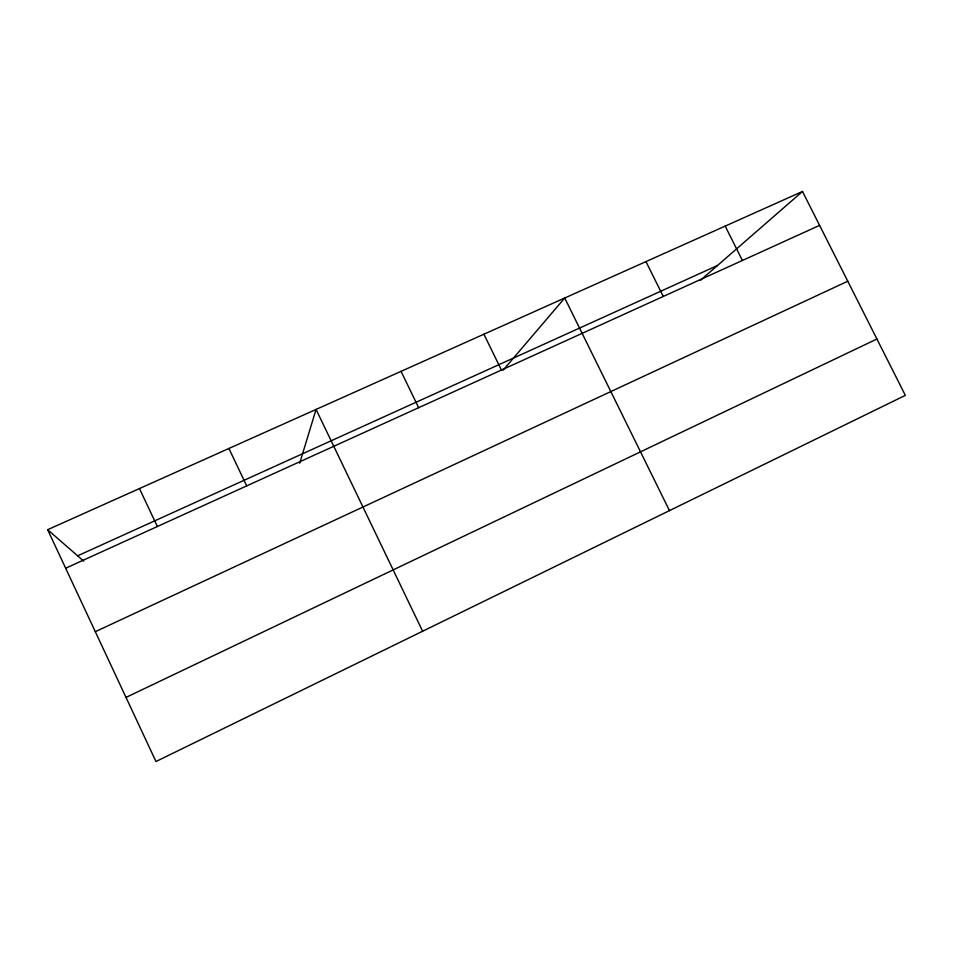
<?xml version="1.0" encoding="UTF-8"?>
<svg xmlns="http://www.w3.org/2000/svg" width="953" height="953" viewBox="0 0 953 953"><rect width="100%" height="100%" fill="white"/><g stroke="black" fill="none" stroke-linecap="round" stroke-linejoin="round"><path stroke-width="1.43" d="M299.695 463.206L316.074 409.433L422.62 631.243M503.124 370.205L564.736 298.003L669.471 510.617M700.312 280.456L802.486 191.47L905.35 395.364L155.97 761.53L47.65 529.701L802.486 191.47M126.01 697.405L876.915 339.006M95.3 631.684L847.765 281.218M65.65 568.226L819.592 225.373M77.622 555.825L717.514 265.482M47.65 529.701L83.733 561.15M725.197 226.111L742.399 260.479M645.967 261.61L663.276 296.454M483.91 334.229L501.421 370.062M401.046 371.348L418.653 407.693M228.911 448.482L246.708 485.887M139.46 488.567L157.364 526.521"/></g></svg>
